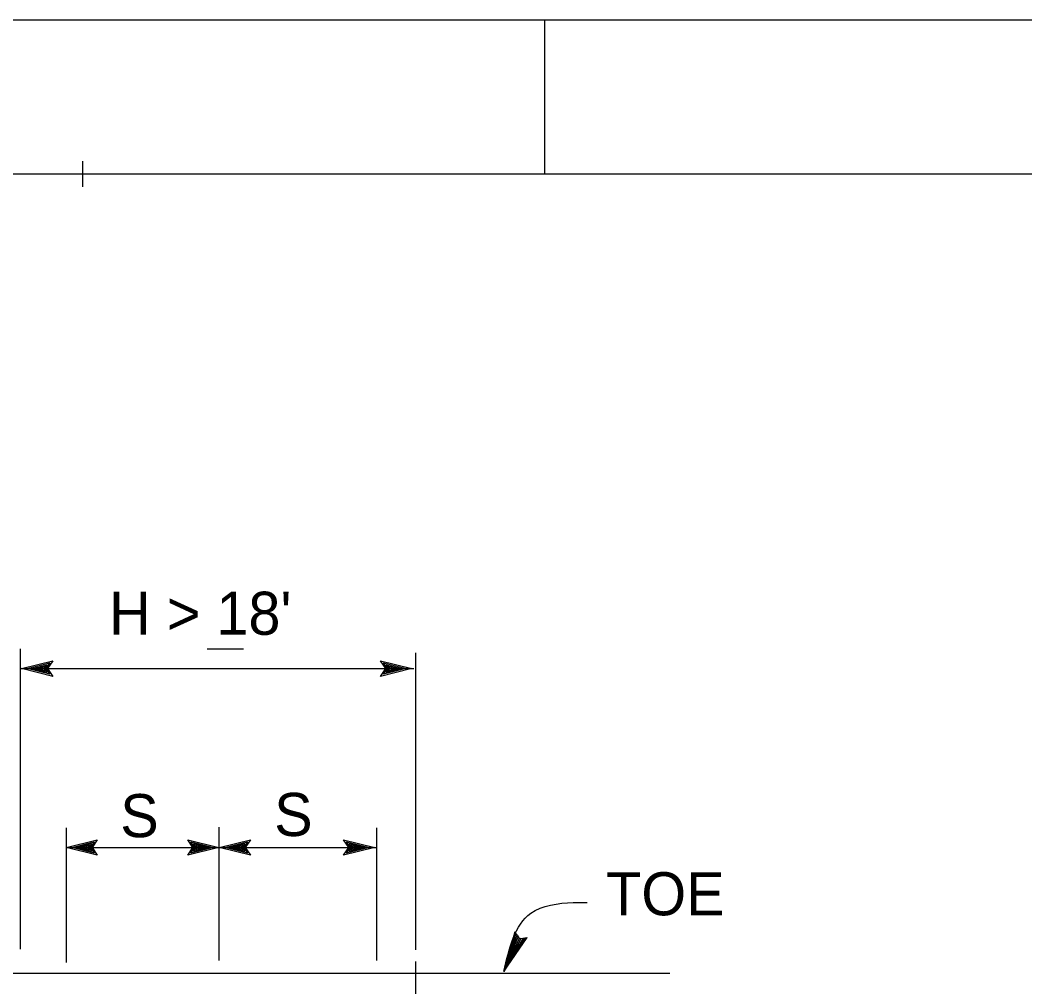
# Model space of a CAD drawing. Extents: x 0 to 2.83, y 0 to 1.83.
# Drawn here: x 0.483 to 0.7551, y 1.5716 to 1.8333 of the extents above; entities that cross this region are included whole.
import ezdxf

# ---------------------------------------------------------------- set-up
doc = ezdxf.new("R2010")
doc.units = 0
for name, color, linetype in [('10 Sheet Format', 7, 'Continuous'), ('210 Border', 7, 'Continuous'), ('212 Leaders and Dim Lines', 7, 'Continuous'), ('214 Text and Titles', 7, 'Continuous'), ('240 Concrete', 7, 'Continuous'), ('257 Ground Line', 7, 'Continuous')]:
    doc.layers.add(name, color=color, linetype=linetype)

msp = doc.modelspace()

# ---------------------------------------------------------------- linework, layer by layer
at = {"layer": '10 Sheet Format'}
msp.add_lwpolyline([(0, 0), (2.83333, 0), (2.83333, 1.83333), (0, 1.83333)], close=True, dxfattribs=at)
at = {"layer": '210 Border'}
for p, q in [((0.625, 1.83333), (0.625, 1.79167)), ((0.5, 1.78819), (0.5, 1.79514)), ((0.08333, 1.79167), (2.79167, 1.79167))]:
    msp.add_line(p, q, dxfattribs=at)
at = {"layer": '212 Leaders and Dim Lines'}
for p, q in [((0.48306, 1.66315), (0.48306, 1.58182)), ((0.48306, 1.66315), (0.48306, 1.58182)), ((0.53368, 1.66312), (0.54353, 1.66312)), ((0.59005, 1.66202), (0.59005, 1.58164)), ((0.59005, 1.66202), (0.59005, 1.58164)), ((0.48306, 1.65774), (0.5896, 1.65774)), ((0.48306, 1.65774), (0.5896, 1.65774)), ((0.4955, 1.61465), (0.4955, 1.57821)), ((0.4955, 1.61465), (0.4955, 1.57821)), ((0.53687, 1.61484), (0.53687, 1.57876)), ((0.53687, 1.61484), (0.53687, 1.57876)), ((0.57957, 1.61465), (0.57957, 1.57876)), ((0.57957, 1.61465), (0.57957, 1.57876)), ((0.4955, 1.60931), (0.57957, 1.60931)), ((0.4955, 1.60931), (0.57957, 1.60931)), ((0.61698, 1.58648), (0.61403, 1.57573)), ((0.61698, 1.58648), (0.61403, 1.57573)), ((0.61758, 1.58558), (0.61698, 1.58648)), ((0.61758, 1.58558), (0.61698, 1.58648)), ((0.61728, 1.58603), (0.61403, 1.57573)), ((0.61728, 1.58603), (0.61403, 1.57573)), ((0.61403, 1.57573), (0.61758, 1.58558)), ((0.61403, 1.57573), (0.61758, 1.58558)), ((0.61403, 1.57573), (0.61788, 1.58513)), ((0.61403, 1.57573), (0.61788, 1.58513)), ((0.61403, 1.57573), (0.62032, 1.58494)), ((0.61403, 1.57573), (0.62032, 1.58494)), ((0.61403, 1.57573), (0.61978, 1.58487)), ((0.61403, 1.57573), (0.61978, 1.58487)), ((0.61924, 1.58481), (0.61403, 1.57573)), ((0.61924, 1.58481), (0.61403, 1.57573)), ((0.61871, 1.58475), (0.61403, 1.57573)), ((0.61871, 1.58475), (0.61403, 1.57573)), ((0.61817, 1.58468), (0.61403, 1.57573)), ((0.61817, 1.58468), (0.61403, 1.57573)), ((0.61758, 1.58558), (0.61817, 1.58468)), ((0.61758, 1.58558), (0.61817, 1.58468)), ((0.61817, 1.58468), (0.61924, 1.58481)), ((0.61817, 1.58468), (0.61924, 1.58481)), ((0.61924, 1.58481), (0.62032, 1.58494)), ((0.61924, 1.58481), (0.62032, 1.58494))]:
    msp.add_line(p, q, dxfattribs=at)
for points in [[(0.48344, 1.65774), (0.49187, 1.65986), (0.49047, 1.65774), (0.49187, 1.65563), (0.48344, 1.65774)], [(0.48344, 1.65774), (0.49187, 1.65986), (0.49047, 1.65774), (0.49187, 1.65563), (0.48344, 1.65774)], [(0.58909, 1.65774), (0.58065, 1.65563), (0.58205, 1.65774), (0.58065, 1.65986), (0.58909, 1.65774)], [(0.58909, 1.65774), (0.58065, 1.65563), (0.58205, 1.65774), (0.58065, 1.65986), (0.58909, 1.65774)], [(0.48493, 1.65774), (0.49105, 1.65928), (0.49003, 1.65774), (0.49105, 1.65621), (0.48493, 1.65774)], [(0.48493, 1.65774), (0.49105, 1.65928), (0.49003, 1.65774), (0.49105, 1.65621), (0.48493, 1.65774)], [(0.48619, 1.65774), (0.49036, 1.65879), (0.48966, 1.65774), (0.49036, 1.6567), (0.48619, 1.65774)], [(0.48619, 1.65774), (0.49036, 1.65879), (0.48966, 1.65774), (0.49036, 1.6567), (0.48619, 1.65774)], [(0.48723, 1.65774), (0.48979, 1.65839), (0.48937, 1.65774), (0.48979, 1.6571), (0.48723, 1.65774)], [(0.48723, 1.65774), (0.48979, 1.65839), (0.48937, 1.65774), (0.48979, 1.6571), (0.48723, 1.65774)], [(0.48729, 1.65748), (0.48918, 1.65796), (0.48904, 1.65774), (0.48918, 1.65753), (0.48729, 1.65801)], [(0.48729, 1.65748), (0.48918, 1.65796), (0.48904, 1.65774), (0.48918, 1.65753), (0.48729, 1.65801)], [(0.58759, 1.65774), (0.58147, 1.65621), (0.58249, 1.65774), (0.58147, 1.65928), (0.58759, 1.65774)], [(0.58759, 1.65774), (0.58147, 1.65621), (0.58249, 1.65774), (0.58147, 1.65928), (0.58759, 1.65774)], [(0.58634, 1.65774), (0.58217, 1.6567), (0.58286, 1.65774), (0.58217, 1.65879), (0.58634, 1.65774)], [(0.58634, 1.65774), (0.58217, 1.6567), (0.58286, 1.65774), (0.58217, 1.65879), (0.58634, 1.65774)], [(0.5853, 1.65774), (0.58274, 1.6571), (0.58316, 1.65774), (0.58274, 1.65839), (0.5853, 1.65774)], [(0.5853, 1.65774), (0.58274, 1.6571), (0.58316, 1.65774), (0.58274, 1.65839), (0.5853, 1.65774)], [(0.58523, 1.65801), (0.58334, 1.65753), (0.58348, 1.65774), (0.58334, 1.65796), (0.58523, 1.65748)], [(0.58523, 1.65801), (0.58334, 1.65753), (0.58348, 1.65774), (0.58334, 1.65796), (0.58523, 1.65748)], [(0.4955, 1.60931), (0.50394, 1.61143), (0.50254, 1.60931), (0.50394, 1.6072), (0.4955, 1.60931)], [(0.4955, 1.60931), (0.50394, 1.61143), (0.50254, 1.60931), (0.50394, 1.6072), (0.4955, 1.60931)], [(0.4955, 1.60931), (0.50394, 1.61143), (0.50254, 1.60931), (0.50394, 1.6072), (0.4955, 1.60931)], [(0.4955, 1.60931), (0.50394, 1.61143), (0.50254, 1.60931), (0.50394, 1.6072), (0.4955, 1.60931)], [(0.497, 1.60931), (0.50312, 1.61085), (0.5021, 1.60931), (0.50312, 1.60778), (0.497, 1.60931)], [(0.497, 1.60931), (0.50312, 1.61085), (0.5021, 1.60931), (0.50312, 1.60778), (0.497, 1.60931)], [(0.497, 1.60931), (0.50312, 1.61085), (0.5021, 1.60931), (0.50312, 1.60778), (0.497, 1.60931)], [(0.497, 1.60931), (0.50312, 1.61085), (0.5021, 1.60931), (0.50312, 1.60778), (0.497, 1.60931)], [(0.53687, 1.60931), (0.52843, 1.6072), (0.52984, 1.60931), (0.52843, 1.61143), (0.53687, 1.60931)], [(0.53687, 1.60931), (0.52843, 1.6072), (0.52984, 1.60931), (0.52843, 1.61143), (0.53687, 1.60931)], [(0.53687, 1.60931), (0.52843, 1.6072), (0.52984, 1.60931), (0.52843, 1.61143), (0.53687, 1.60931)], [(0.53687, 1.60931), (0.52843, 1.6072), (0.52984, 1.60931), (0.52843, 1.61143), (0.53687, 1.60931)], [(0.53537, 1.60931), (0.52926, 1.60778), (0.53028, 1.60931), (0.52926, 1.61085), (0.53537, 1.60931)], [(0.53537, 1.60931), (0.52926, 1.60778), (0.53028, 1.60931), (0.52926, 1.61085), (0.53537, 1.60931)], [(0.53537, 1.60931), (0.52926, 1.60778), (0.53028, 1.60931), (0.52926, 1.61085), (0.53537, 1.60931)], [(0.53537, 1.60931), (0.52926, 1.60778), (0.53028, 1.60931), (0.52926, 1.61085), (0.53537, 1.60931)], [(0.53697, 1.60931), (0.54541, 1.61143), (0.54401, 1.60931), (0.54541, 1.6072), (0.53697, 1.60931)], [(0.53697, 1.60931), (0.54541, 1.61143), (0.54401, 1.60931), (0.54541, 1.6072), (0.53697, 1.60931)], [(0.53697, 1.60931), (0.54541, 1.61143), (0.54401, 1.60931), (0.54541, 1.6072), (0.53697, 1.60931)], [(0.53697, 1.60931), (0.54541, 1.61143), (0.54401, 1.60931), (0.54541, 1.6072), (0.53697, 1.60931)], [(0.53847, 1.60931), (0.54458, 1.61085), (0.54357, 1.60931), (0.54458, 1.60778), (0.53847, 1.60931)], [(0.53847, 1.60931), (0.54458, 1.61085), (0.54357, 1.60931), (0.54458, 1.60778), (0.53847, 1.60931)], [(0.53847, 1.60931), (0.54458, 1.61085), (0.54357, 1.60931), (0.54458, 1.60778), (0.53847, 1.60931)], [(0.53847, 1.60931), (0.54458, 1.61085), (0.54357, 1.60931), (0.54458, 1.60778), (0.53847, 1.60931)], [(0.57904, 1.60931), (0.57061, 1.6072), (0.57201, 1.60931), (0.57061, 1.61143), (0.57904, 1.60931)], [(0.57904, 1.60931), (0.57061, 1.6072), (0.57201, 1.60931), (0.57061, 1.61143), (0.57904, 1.60931)], [(0.57904, 1.60931), (0.57061, 1.6072), (0.57201, 1.60931), (0.57061, 1.61143), (0.57904, 1.60931)], [(0.57904, 1.60931), (0.57061, 1.6072), (0.57201, 1.60931), (0.57061, 1.61143), (0.57904, 1.60931)], [(0.57754, 1.60931), (0.57143, 1.60778), (0.57245, 1.60931), (0.57143, 1.61085), (0.57754, 1.60931)], [(0.57754, 1.60931), (0.57143, 1.60778), (0.57245, 1.60931), (0.57143, 1.61085), (0.57754, 1.60931)], [(0.57754, 1.60931), (0.57143, 1.60778), (0.57245, 1.60931), (0.57143, 1.61085), (0.57754, 1.60931)], [(0.57754, 1.60931), (0.57143, 1.60778), (0.57245, 1.60931), (0.57143, 1.61085), (0.57754, 1.60931)], [(0.49826, 1.60931), (0.50242, 1.61036), (0.50173, 1.60931), (0.50242, 1.60827), (0.49826, 1.60931)], [(0.49826, 1.60931), (0.50242, 1.61036), (0.50173, 1.60931), (0.50242, 1.60827), (0.49826, 1.60931)], [(0.49826, 1.60931), (0.50242, 1.61036), (0.50173, 1.60931), (0.50242, 1.60827), (0.49826, 1.60931)], [(0.49826, 1.60931), (0.50242, 1.61036), (0.50173, 1.60931), (0.50242, 1.60827), (0.49826, 1.60931)], [(0.49929, 1.60931), (0.50186, 1.60996), (0.50143, 1.60931), (0.50186, 1.60867), (0.49929, 1.60931)], [(0.49929, 1.60931), (0.50186, 1.60996), (0.50143, 1.60931), (0.50186, 1.60867), (0.49929, 1.60931)], [(0.49929, 1.60931), (0.50186, 1.60996), (0.50143, 1.60931), (0.50186, 1.60867), (0.49929, 1.60931)], [(0.49929, 1.60931), (0.50186, 1.60996), (0.50143, 1.60931), (0.50186, 1.60867), (0.49929, 1.60931)], [(0.49936, 1.60905), (0.50125, 1.60953), (0.50111, 1.60931), (0.50125, 1.6091), (0.49936, 1.60958)], [(0.49936, 1.60905), (0.50125, 1.60953), (0.50111, 1.60931), (0.50125, 1.6091), (0.49936, 1.60958)], [(0.49936, 1.60905), (0.50125, 1.60953), (0.50111, 1.60931), (0.50125, 1.6091), (0.49936, 1.60958)], [(0.49936, 1.60905), (0.50125, 1.60953), (0.50111, 1.60931), (0.50125, 1.6091), (0.49936, 1.60958)], [(0.53412, 1.60931), (0.52995, 1.60827), (0.53065, 1.60931), (0.52995, 1.61036), (0.53412, 1.60931)], [(0.53412, 1.60931), (0.52995, 1.60827), (0.53065, 1.60931), (0.52995, 1.61036), (0.53412, 1.60931)], [(0.53412, 1.60931), (0.52995, 1.60827), (0.53065, 1.60931), (0.52995, 1.61036), (0.53412, 1.60931)], [(0.53412, 1.60931), (0.52995, 1.60827), (0.53065, 1.60931), (0.52995, 1.61036), (0.53412, 1.60931)], [(0.53308, 1.60931), (0.53052, 1.60867), (0.53094, 1.60931), (0.53052, 1.60996), (0.53308, 1.60931)], [(0.53308, 1.60931), (0.53052, 1.60867), (0.53094, 1.60931), (0.53052, 1.60996), (0.53308, 1.60931)], [(0.53308, 1.60931), (0.53052, 1.60867), (0.53094, 1.60931), (0.53052, 1.60996), (0.53308, 1.60931)], [(0.53308, 1.60931), (0.53052, 1.60867), (0.53094, 1.60931), (0.53052, 1.60996), (0.53308, 1.60931)], [(0.53302, 1.60958), (0.53113, 1.6091), (0.53127, 1.60931), (0.53113, 1.60953), (0.53302, 1.60905)], [(0.53302, 1.60958), (0.53113, 1.6091), (0.53127, 1.60931), (0.53113, 1.60953), (0.53302, 1.60905)], [(0.53302, 1.60958), (0.53113, 1.6091), (0.53127, 1.60931), (0.53113, 1.60953), (0.53302, 1.60905)], [(0.53302, 1.60958), (0.53113, 1.6091), (0.53127, 1.60931), (0.53113, 1.60953), (0.53302, 1.60905)], [(0.53972, 1.60931), (0.54389, 1.61036), (0.54319, 1.60931), (0.54389, 1.60827), (0.53972, 1.60931)], [(0.53972, 1.60931), (0.54389, 1.61036), (0.54319, 1.60931), (0.54389, 1.60827), (0.53972, 1.60931)], [(0.53972, 1.60931), (0.54389, 1.61036), (0.54319, 1.60931), (0.54389, 1.60827), (0.53972, 1.60931)], [(0.53972, 1.60931), (0.54389, 1.61036), (0.54319, 1.60931), (0.54389, 1.60827), (0.53972, 1.60931)], [(0.54076, 1.60931), (0.54332, 1.60996), (0.5429, 1.60931), (0.54332, 1.60867), (0.54076, 1.60931)], [(0.54076, 1.60931), (0.54332, 1.60996), (0.5429, 1.60931), (0.54332, 1.60867), (0.54076, 1.60931)], [(0.54076, 1.60931), (0.54332, 1.60996), (0.5429, 1.60931), (0.54332, 1.60867), (0.54076, 1.60931)], [(0.54076, 1.60931), (0.54332, 1.60996), (0.5429, 1.60931), (0.54332, 1.60867), (0.54076, 1.60931)], [(0.54082, 1.60905), (0.54271, 1.60953), (0.54257, 1.60931), (0.54271, 1.6091), (0.54082, 1.60958)], [(0.54082, 1.60905), (0.54271, 1.60953), (0.54257, 1.60931), (0.54271, 1.6091), (0.54082, 1.60958)], [(0.54082, 1.60905), (0.54271, 1.60953), (0.54257, 1.60931), (0.54271, 1.6091), (0.54082, 1.60958)], [(0.54082, 1.60905), (0.54271, 1.60953), (0.54257, 1.60931), (0.54271, 1.6091), (0.54082, 1.60958)], [(0.57629, 1.60931), (0.57212, 1.60827), (0.57282, 1.60931), (0.57212, 1.61036), (0.57629, 1.60931)], [(0.57629, 1.60931), (0.57212, 1.60827), (0.57282, 1.60931), (0.57212, 1.61036), (0.57629, 1.60931)], [(0.57629, 1.60931), (0.57212, 1.60827), (0.57282, 1.60931), (0.57212, 1.61036), (0.57629, 1.60931)], [(0.57629, 1.60931), (0.57212, 1.60827), (0.57282, 1.60931), (0.57212, 1.61036), (0.57629, 1.60931)], [(0.57525, 1.60931), (0.57269, 1.60867), (0.57311, 1.60931), (0.57269, 1.60996), (0.57525, 1.60931)], [(0.57525, 1.60931), (0.57269, 1.60867), (0.57311, 1.60931), (0.57269, 1.60996), (0.57525, 1.60931)], [(0.57525, 1.60931), (0.57269, 1.60867), (0.57311, 1.60931), (0.57269, 1.60996), (0.57525, 1.60931)], [(0.57525, 1.60931), (0.57269, 1.60867), (0.57311, 1.60931), (0.57269, 1.60996), (0.57525, 1.60931)], [(0.57519, 1.60958), (0.5733, 1.6091), (0.57344, 1.60931), (0.5733, 1.60953), (0.57519, 1.60905)], [(0.57519, 1.60958), (0.5733, 1.6091), (0.57344, 1.60931), (0.5733, 1.60953), (0.57519, 1.60905)], [(0.57519, 1.60958), (0.5733, 1.6091), (0.57344, 1.60931), (0.5733, 1.60953), (0.57519, 1.60905)], [(0.57519, 1.60958), (0.5733, 1.6091), (0.57344, 1.60931), (0.5733, 1.60953), (0.57519, 1.60905)]]:
    msp.add_lwpolyline(points, dxfattribs=at)
msp.add_spline([(0.61403, 1.57573), (0.62134, 1.59151), (0.63274, 1.59444), (0.63654, 1.59444)], degree=3, dxfattribs=at)
msp.add_spline([(0.61403, 1.57573), (0.62134, 1.59151), (0.63274, 1.59444), (0.63654, 1.59444)], degree=3, dxfattribs=at)
at = {"layer": '214 Text and Titles'}
msp.add_line((0.53368, 1.66312), (0.54353, 1.66312), dxfattribs=at)
at = {"layer": '240 Concrete'}
msp.add_line((0.59019, 1.47722), (0.59019, 1.57847), dxfattribs=at)
msp.add_line((0.59019, 1.47722), (0.59019, 1.57847), dxfattribs=at)
at = {"layer": '257 Ground Line'}
msp.add_line((0.11784, 1.57531), (0.65895, 1.57531), dxfattribs=at)

# ---------------------------------------------------------------- texts
at = {"layer": '212 Leaders and Dim Lines'}
for p in [(0.55183, 1.61243), (0.55183, 1.61243), (0.51015, 1.61211), (0.51015, 1.61211)]:
    msp.add_text('S', height=0.01167, dxfattribs=at).set_placement(p)
at = {"layer": '214 Text and Titles'}
for s, p in [("H > 18'", (0.50713, 1.66691)), ('TOE', (0.64171, 1.59096)), ('TOE', (0.64171, 1.59096))]:
    msp.add_text(s, height=0.011667, dxfattribs=at).set_placement(p)

doc.saveas('drawing.dxf')
